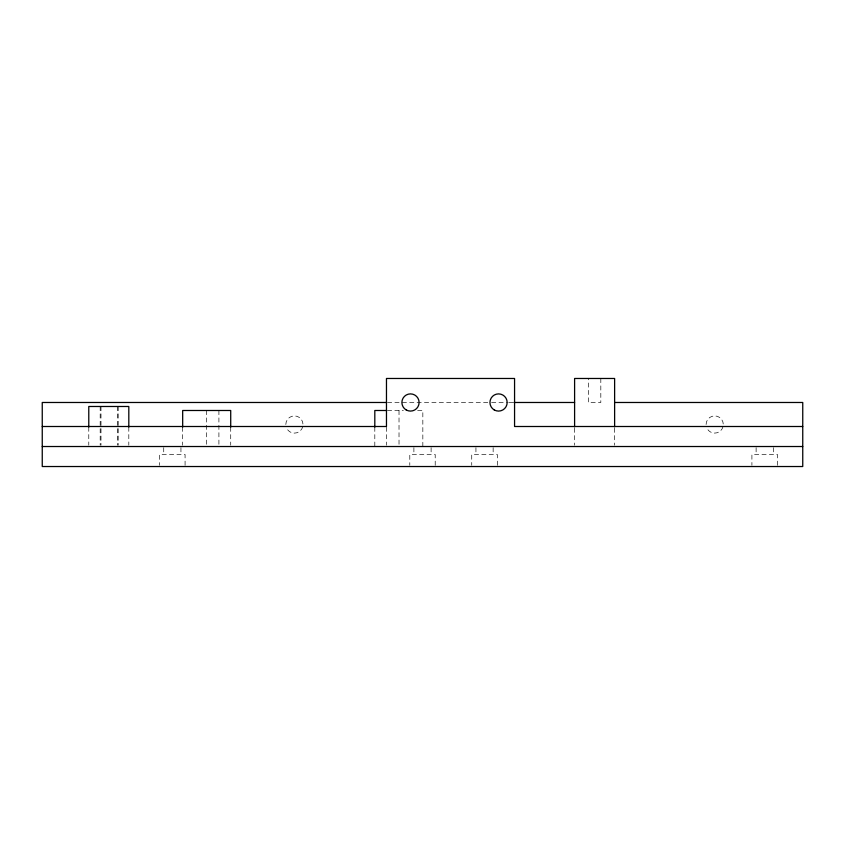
<?xml version="1.0" encoding="UTF-8"?>
<svg xmlns="http://www.w3.org/2000/svg" width="845" height="845" viewBox="0 0 845 845"><rect width="100%" height="100%" fill="white"/><g stroke="black" fill="none" stroke-linecap="round" stroke-linejoin="round"><path stroke-width="0.63" stroke-dasharray="4.22 3.17" d="M387.485 402.484L490.269 402.484M491.589 402.484L507.401 402.484M508.711 402.484L513.982 402.484M387.443 410.49L403.371 410.49M417.652 410.49L422.838 410.49L422.838 446.519M777.537 465.331L777.537 454.525L751.913 454.525L751.913 465.331M773.333 447.66L773.333 454.525M756.117 447.66L756.117 454.525M614.621 428.193L614.621 445.209M600.816 378.475L600.816 402.484L588.405 402.484L588.405 378.475M574.6 428.193L574.6 445.209M497.346 465.331L497.346 454.525L471.732 454.525L471.732 465.331M493.142 447.66L493.142 454.525M475.936 447.66L475.936 454.525M435.207 465.331L435.207 454.525L409.793 454.525L409.793 465.331M431.108 447.66L431.108 454.525M413.892 447.66L413.892 454.525M399.02 410.49L399.02 445.23M386.619 427.221L386.619 445.23M374.81 427.221L374.81 446.519M230.717 427.221L230.717 445.23M218.908 410.49L218.908 445.23M206.497 410.49L206.497 445.23M185.076 465.331L185.076 454.525L159.599 454.525L159.599 465.331M182.678 427.221L182.678 445.23M180.946 447.66L180.946 454.525M163.729 447.66L163.729 454.525M128.81 427.147L128.81 445.22M118.205 406.487L118.205 445.22M117.402 406.487L117.402 445.22M100.988 406.487L100.988 445.22M100.185 406.487L100.185 445.22M88.778 427.147L88.778 445.22M302.732 426.725A8.608 8.608 0 0 1 286.962 428.806M285.811 424.496A8.608 8.608 0 0 1 294.419 415.898A8.608 8.608 0 0 1 303.017 424.496M723.003 426.725A8.608 8.608 0 0 1 707.244 428.806M706.082 424.496A8.608 8.608 0 0 1 714.69 415.898A8.608 8.608 0 0 1 723.299 424.496"/><path stroke-width="1.27" d="M386.165 402.484L42.25 402.484L42.25 466.524L802.75 466.524L802.75 402.484L614.621 402.484M513.982 402.484L574.6 402.484M386.492 410.49L374.81 410.49L374.81 427.221M42.25 426.503L386.471 426.503L386.471 378.475L514.563 378.475L514.563 426.503L802.75 426.503M42.25 446.519L802.75 446.519M614.621 426.883L614.621 378.475L574.6 378.475L574.6 426.883M230.717 427.221L230.717 410.49L182.678 410.49L182.678 427.221M128.81 427.147L128.81 406.487L88.778 406.487L88.778 427.147M406.191 409.941A8.608 8.608 0 0 0 419.099 402.484A8.608 8.608 0 0 0 406.191 395.037A8.608 8.608 0 0 0 406.191 409.941M494.251 409.941A8.608 8.608 0 0 0 507.158 402.484A8.608 8.608 0 0 0 494.251 395.037A8.608 8.608 0 0 0 494.251 409.941"/></g></svg>
